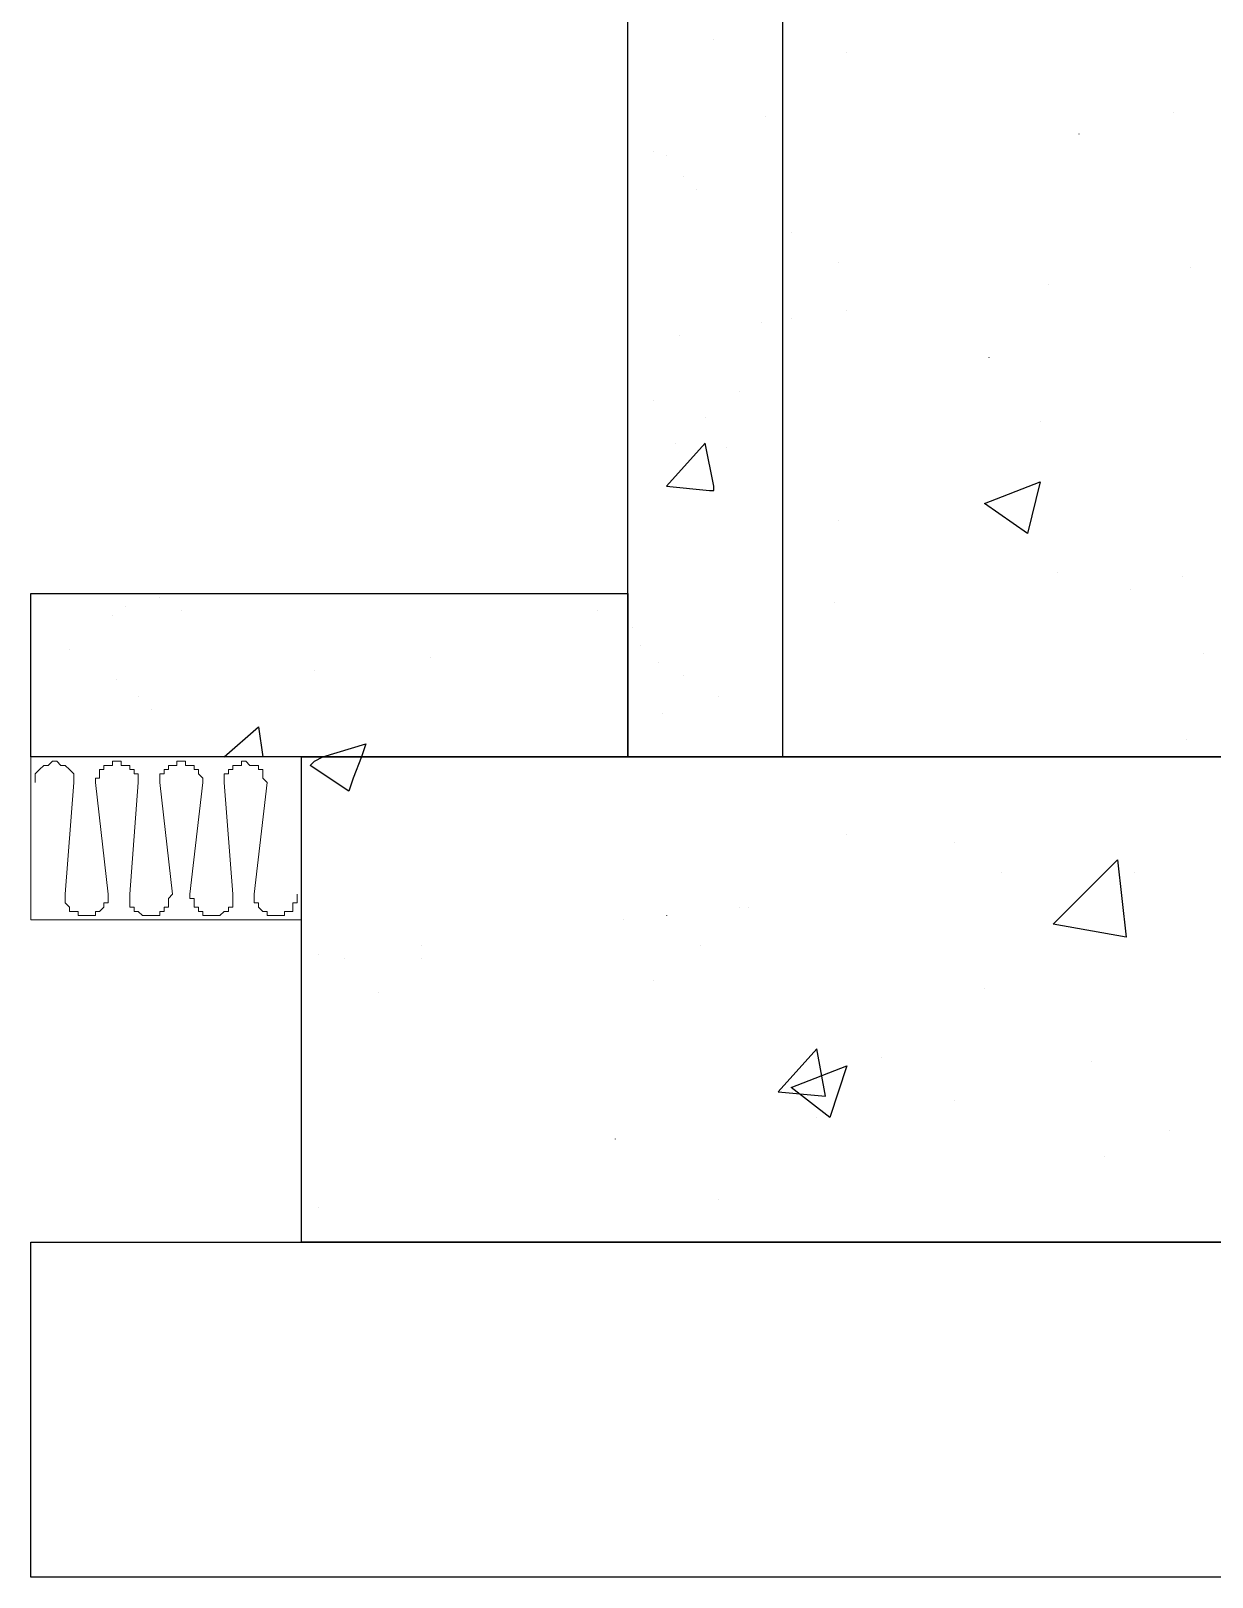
# Model space of a CAD drawing. Header units: inches. Extents: x -1597 to 5492, y -569 to 966.
# Drawn here: x 802.9 to 894.6, y -447.9 to -327.9 of the extents above; entities that cross this region are included whole.
import ezdxf

# ---------------------------------------------------------------- set-up
doc = ezdxf.new("R2010")
doc.units = ezdxf.units.IN
doc.header["$MEASUREMENT"] = 0
doc.layers.add('PDF3_Geometry', color=7, linetype='Continuous')

msp = doc.modelspace()

# ---------------------------------------------------------------- linework, layer by layer
at = {"layer": 'PDF3_Geometry', "lineweight": 25}
for points in [[(910.899339, -184.236185), (911.232673, -183.569518), (911.232673, -384.236185), (849.232673, -384.236185), (849.232673, -184.236185)], [(861.232673, -184.236185), (861.232673, -384.236185), (849.232673, -384.236185), (849.232673, -184.236185)], [(866.232673, -329.569852), (866.232673, -329.569518)], [(861.899339, -343.569852), (861.899339, -343.569518)], [(859.566006, -350.569852), (859.566006, -350.569518)], [(857.899339, -355.903185), (857.899339, -355.902852)], [(855.566006, -363.569518), (855.899339, -363.569518), (855.899339, -363.236185), (855.232673, -359.902852), (852.232673, -363.236185)], [(856.899339, -360.236518), (856.899339, -360.236185)], [(880.232673, -366.902852), (876.899339, -364.569518), (881.232673, -362.902852)], [(849.232673, -371.569518), (849.232673, -384.236185), (802.899339, -384.236185), (802.899339, -371.569518)], [(809.232673, -373.236518), (809.232673, -373.236185)], [(849.232673, -374.569852), (849.232673, -374.569518)], [(849.232673, -374.903185), (849.232673, -374.902852)], [(824.899339, -377.569852), (824.899339, -377.569518)], [(827.566006, -386.902852), (824.566006, -384.902852), (824.899339, -384.569518), (825.566006, -384.236185), (828.899339, -383.236185), (828.566006, -384.236185), (827.899339, -385.902852)], [(936.232673, -384.236185), (936.232673, -421.902852), (823.899339, -421.902852), (823.899339, -384.236185)], [(863.899339, -384.236518), (863.899339, -384.236185)], [(873.899339, -384.236518), (873.899339, -384.236185)], [(887.899339, -398.236185), (882.232673, -397.236185), (887.232673, -392.236185)], [(857.899339, -395.903185), (857.899339, -395.902852)], [(858.566006, -395.903185), (858.566006, -395.902852)], [(876.899339, -402.236518), (876.899339, -402.236185)], [(864.566006, -410.569518), (863.899339, -406.902852), (860.899339, -410.236185)], [(864.899339, -412.236185), (861.899339, -409.902852), (866.232673, -408.236185)], [(1123.899339, -421.902852), (1123.899339, -447.902852), (802.899339, -447.902852), (802.899339, -421.902852)]]:
    msp.add_lwpolyline(points, close=True, dxfattribs=at)
for points in [[(855.899339, -328.569518), (855.899339, -328.569852)], [(849.232673, -329.569518), (849.232673, -329.569852)], [(859.899339, -334.569518), (859.899339, -334.569852)], [(891.566006, -334.236185), (891.566006, -334.236518)], [(849.232673, -335.236185), (849.232673, -335.236518)], [(849.232673, -335.569518), (849.232673, -335.569852)], [(884.232673, -335.902852), (884.232673, -335.903185)], [(851.232673, -337.236185), (851.232673, -337.236518)], [(852.232673, -337.569518), (852.232673, -337.569852)], [(853.566006, -339.236185), (853.566006, -339.236518)], [(854.566006, -340.236185), (854.566006, -340.236518)], [(865.566006, -345.902852), (865.566006, -345.903185)], [(892.899339, -346.236185), (892.899339, -346.236518)], [(881.899339, -347.569518), (881.899339, -347.569852)], [(861.899339, -350.236185), (861.899339, -350.236518)], [(866.232673, -349.569518), (866.232673, -349.569852)], [(853.232673, -351.569518), (853.232673, -351.569852)], [(849.232673, -351.902852), (849.232673, -351.903185)], [(877.232673, -353.236185), (877.232673, -353.236518)], [(849.232673, -355.236185), (849.232673, -355.236518)], [(851.232673, -356.569518), (851.232673, -356.569852)], [(855.232673, -357.902852), (855.232673, -357.903185)], [(881.232673, -358.236185), (881.232673, -358.236518)], [(852.899339, -359.902852), (852.899339, -359.903185)], [(865.566006, -365.902852), (865.566006, -365.903185)], [(882.566006, -369.902852), (882.566006, -369.903185)], [(892.232673, -370.236185), (892.232673, -370.236518)], [(811.232673, -371.569518), (811.232673, -371.569852)], [(812.566006, -371.569518), (812.566006, -371.569852)], [(812.899339, -371.902852), (812.899339, -371.903185)], [(845.566006, -371.569518), (845.566006, -371.569852)], [(888.232673, -371.236185), (888.232673, -371.236518)], [(810.232673, -372.569518), (810.232673, -372.569852)], [(814.566006, -372.902852), (814.566006, -372.903185)], [(846.899339, -372.902852), (846.899339, -372.903185)], [(865.232673, -372.236185), (865.232673, -372.236518)], [(849.566006, -374.236185), (849.566006, -374.236518)], [(849.232673, -374.569518), (849.232673, -374.569852)], [(850.232673, -375.569518), (850.232673, -375.569852)], [(805.899339, -375.902852), (805.899339, -375.903185)], [(833.899339, -376.569518), (833.899339, -376.569852)], [(893.899339, -376.236185), (893.899339, -376.236518)], [(851.566006, -376.902852), (851.566006, -376.903185)], [(853.566006, -377.902852), (853.566006, -377.903185)], [(802.899339, -378.236185), (802.899339, -378.236518)], [(809.566006, -378.236185), (809.566006, -378.236518)], [(811.232673, -379.569518), (811.232673, -379.569852)], [(856.232673, -379.569518), (856.232673, -379.569852)], [(802.899339, -380.569518), (802.899339, -380.569852)], [(812.232673, -380.569518), (812.232673, -380.569852)], [(851.899339, -380.902852), (851.899339, -380.903185)], [(817.899339, -384.236185), (820.566006, -381.902852), (820.899339, -384.236185)], [(892.566006, -382.902852), (892.566006, -382.903185)], [(816.232673, -384.236185), (816.232673, -384.236518)], [(866.232673, -390.236185), (866.232673, -390.236518)], [(874.566006, -390.902852), (874.566006, -390.903185)], [(823.899339, -391.236185), (823.899339, -391.236518)], [(878.232673, -393.236185), (878.232673, -393.236518)], [(888.566006, -393.236185), (888.566006, -393.236518)], [(848.899339, -396.902852), (848.899339, -396.903185)], [(852.232673, -396.569518), (852.232673, -396.569852)], [(823.899339, -398.569518), (823.899339, -398.569852)], [(825.232673, -399.569518), (825.232673, -399.569852)], [(833.232673, -398.902852), (833.232673, -398.903185)], [(854.899339, -398.902852), (854.899339, -398.903185)], [(823.899339, -400.236185), (823.899339, -400.236518)], [(827.232673, -399.902852), (827.232673, -399.903185)], [(833.232673, -399.902852), (833.232673, -399.903185)], [(851.232673, -401.569518), (851.232673, -401.569852)], [(829.899339, -402.569518), (829.899339, -402.569852)], [(868.899339, -407.569518), (868.899339, -407.569852)], [(885.232673, -407.902852), (885.232673, -407.903185)], [(874.566006, -410.902852), (874.566006, -410.903185)], [(863.899339, -412.236185), (863.899339, -412.236518)], [(848.232673, -413.902852), (848.232673, -413.903185)], [(891.232673, -413.236185), (891.232673, -413.236518)], [(886.232673, -415.236185), (886.232673, -415.236518)], [(823.899339, -418.569518), (823.899339, -418.569852)], [(856.232673, -418.569518), (856.232673, -418.569852)], [(825.232673, -419.236185), (825.232673, -419.236518)]]:
    msp.add_lwpolyline(points, dxfattribs=at)
at = {"layer": 'PDF3_Geometry', "lineweight": 9}
msp.add_lwpolyline([(823.899339, -384.236185), (823.899339, -396.902852), (802.899339, -396.902852), (802.899339, -384.236185)], close=True, dxfattribs=at)
msp.add_lwpolyline([(803.232673, -386.236185), (803.232673, -385.902852), (803.232673, -385.569518), (803.566006, -385.236185), (803.899339, -384.902852), (804.232673, -384.902852), (804.566006, -384.569518), (804.899339, -384.569518), (805.232673, -384.902852), (805.566006, -384.902852), (805.899339, -385.236185), (806.232673, -385.569518), (806.232673, -385.902852), (806.232673, -386.236185), (805.566006, -394.902852), (805.566006, -395.236185), (805.566006, -395.569518), (805.899339, -395.902852), (805.899339, -396.236185), (806.232673, -396.236185), (806.566006, -396.236185), (806.566006, -396.569518), (806.899339, -396.569518), (807.232673, -396.569518), (807.566006, -396.569518), (807.899339, -396.569518), (807.899339, -396.236185), (808.232673, -396.236185), (808.566006, -395.902852), (808.566006, -395.569518), (808.899339, -395.569518), (808.899339, -395.236185), (808.899339, -394.902852), (807.899339, -386.236185), (807.899339, -385.902852), (808.232673, -385.902852), (808.232673, -385.569518), (808.232673, -385.236185), (808.566006, -385.236185), (808.566006, -384.902852), (808.899339, -384.902852), (809.232673, -384.902852), (809.232673, -384.569518), (809.566006, -384.569518), (809.899339, -384.569518), (809.899339, -384.902852), (810.232673, -384.902852), (810.566006, -384.902852), (810.566006, -385.236185), (810.899339, -385.236185), (810.899339, -385.569518), (811.232673, -385.569518), (811.232673, -385.902852), (811.232673, -386.236185), (810.566006, -394.902852), (810.566006, -395.236185), (810.566006, -395.569518), (810.566006, -395.902852), (810.899339, -395.902852), (810.899339, -396.236185), (811.232673, -396.236185), (811.566006, -396.569518), (811.899339, -396.569518), (812.232673, -396.569518), (812.566006, -396.569518), (812.899339, -396.569518), (812.899339, -396.236185), (813.232673, -396.236185), (813.232673, -395.902852), (813.566006, -395.902852), (813.566006, -395.569518), (813.566006, -395.236185), (813.899339, -394.902852), (812.899339, -386.236185), (812.899339, -385.902852), (812.899339, -385.569518), (813.232673, -385.569518), (813.232673, -385.236185), (813.566006, -385.236185), (813.566006, -384.902852), (813.899339, -384.902852), (814.232673, -384.902852), (814.232673, -384.569518), (814.566006, -384.569518), (814.899339, -384.569518), (814.899339, -384.902852), (815.232673, -384.902852), (815.566006, -384.902852), (815.566006, -385.236185), (815.899339, -385.236185), (815.899339, -385.569518), (816.232673, -385.902852), (816.232673, -386.236185), (815.232673, -394.902852), (815.232673, -395.236185), (815.566006, -395.236185), (815.566006, -395.569518), (815.566006, -395.902852), (815.899339, -395.902852), (815.899339, -396.236185), (816.232673, -396.236185), (816.232673, -396.569518), (816.566006, -396.569518), (816.899339, -396.569518), (817.232673, -396.569518), (817.566006, -396.569518), (817.899339, -396.236185), (818.232673, -396.236185), (818.232673, -395.902852), (818.566006, -395.902852), (818.566006, -395.569518), (818.566006, -395.236185), (818.566006, -394.902852), (817.899339, -386.236185), (817.899339, -385.902852), (817.899339, -385.569518), (818.232673, -385.569518), (818.232673, -385.236185), (818.566006, -385.236185), (818.566006, -384.902852), (818.899339, -384.902852), (819.232673, -384.902852), (819.232673, -384.569518), (819.566006, -384.569518), (819.899339, -384.902852), (820.232673, -384.902852), (820.566006, -384.902852), (820.566006, -385.236185), (820.899339, -385.236185), (820.899339, -385.569518), (820.899339, -385.902852), (821.232673, -386.236185), (820.232673, -394.902852), (820.232673, -395.236185), (820.232673, -395.569518), (820.566006, -395.569518), (820.566006, -395.902852), (820.899339, -396.236185), (821.232673, -396.236185), (821.232673, -396.569518), (821.566006, -396.569518), (821.899339, -396.569518), (822.232673, -396.569518), (822.566006, -396.569518), (822.566006, -396.236185), (822.899339, -396.236185), (823.232673, -396.236185), (823.232673, -395.902852), (823.232673, -395.569518), (823.566006, -395.569518), (823.566006, -395.236185), (823.566006, -394.902852)], dxfattribs=at)

doc.saveas('drawing.dxf')
